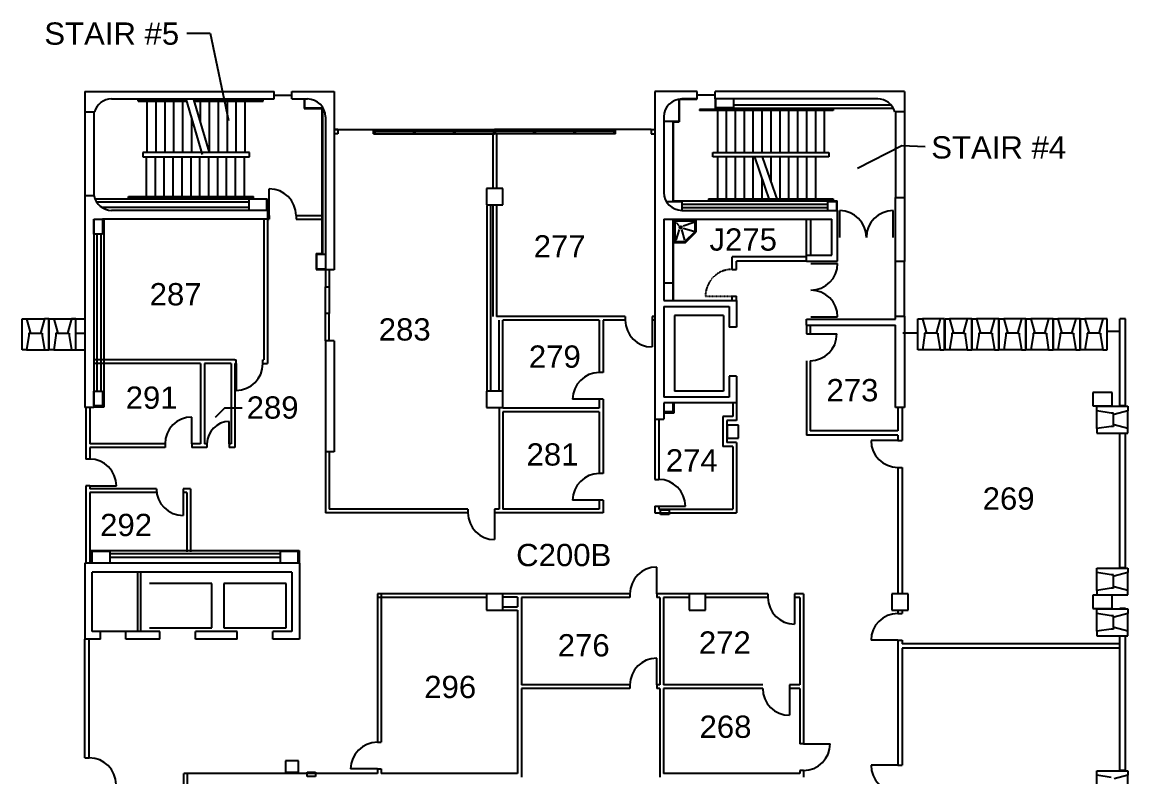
# Model space of a CAD drawing. Header units: inches. Extents: x 6 to 4363, y 5 to 3425.
# Drawn here: x 2874 to 4363, y 2403 to 3420 of the extents above; entities that cross this region are included whole.
import ezdxf

# ---------------------------------------------------------------- set-up
doc = ezdxf.new("R2010")
doc.units = ezdxf.units.IN
doc.header["$MEASUREMENT"] = 0
doc.linetypes.add('SCOTT', pattern=[0.04, 0.02, -0.02])
for name, color, linetype in [('A-DOOR', 4, 'Continuous'), ('A-FLOR-HRAL', 4, 'Continuous'), ('A-FLOR-STRS', 4, 'Continuous'), ('A-FLOR-TEXT', 7, 'Continuous'), ('A-FURN', 3, 'Continuous'), ('A-GLAZ', 3, 'Continuous'), ('A-ROOF-OTLN', 6, 'Continuous'), ('A-WALL', 5, 'Continuous'), ('A-WALL-JAMB', 6, 'Continuous'), ('M-EQPM-EVTR', 4, 'Continuous'), ('S-COLS', 6, 'Continuous')]:
    doc.layers.add(name, color=color, linetype=linetype)
doc.styles.get("Standard").update_dxf_attribs({"font": 'arial.ttf'})

# ---------------------------------------------------------------- blocks, each defined once
blk = doc.blocks.new('A03207', base_point=(650, 504))
for p, q in [((650, 504), (650, 466)), ((688, 504), (650, 504)), ((651, 503), (687, 503)), ((651, 467), (651, 503)), ((687, 503), (687, 485)), ((688, 484), (688, 504)), ((686, 502), (652, 502)), ((652, 502), (652, 468)), ((654, 500), (659, 495)), ((654, 470), (660, 488)), ((669, 470), (664, 488)), ((684, 500), (666, 494)), ((684, 485), (666, 490)), ((669, 468), (686, 485)), ((686, 485), (686, 502)), ((687, 485), (686, 485)), ((650, 466), (670, 466)), ((669, 467), (651, 467)), ((652, 468), (669, 468)), ((669, 468), (669, 467)), ((670, 466), (688, 484))]:
    blk.add_line(p, q)
blk.add_circle((662, 492), 2)

msp = doc.modelspace()

# ---------------------------------------------------------------- linework, layer by layer
at = {"layer": 'A-DOOR'}
for p, q in [((3207, 3159.6), (3207, 3195.6)), ((3975.3, 3130.2), (3975.3, 3166.2)), ((4047.3, 3130.2), (4047.3, 3166.2)), ((3936.5, 3095.1), (3972.5, 3095.1)), ((3722.5, 3018.6), (3722.5, 2982.6)), ((3936.5, 3023.1), (3972.5, 3023.1)), ((3935.5, 3000.1), (3971.5, 3000.1)), ((3162.3, 2960.1), (3162.3, 2924.1)), ((3651.5, 2912.1), (3615.5, 2912.1)), ((3102.5, 2852.1), (3102.5, 2888.1)), ((3153, 2852.1), (3153, 2882.1)), ((4053.5, 2856.4), (4017.5, 2856.4)), ((2965, 2795.6), (3001, 2795.6)), ((3090.9, 2791.6), (3090.9, 2755.6)), ((3651.5, 2776.1), (3615.5, 2776.1)), ((3510.5, 2759.1), (3510.5, 2723.1)), ((3731.5, 2768.1), (3767.5, 2768.1)), ((3728.8, 2650.1), (3728.8, 2686.1)), ((3914.6, 2645.1), (3914.6, 2609.1)), ((4053.5, 2587.5), (4017.5, 2587.5)), ((3728.8, 2527.4), (3728.8, 2563.4)), ((3907.6, 2522.4), (3907.6, 2486.4)), ((3926.5, 2448.1), (3962.5, 2448.1)), ((3352.5, 2414.1), (3316.5, 2414.1)), ((4053.5, 2419.3), (4017.5, 2419.3))]:
    msp.add_line(p, q, dxfattribs=at)
at = {"layer": 'A-DOOR', "linetype": 'SCOTT'}
msp.add_line((3794.5, 3051.1), (3830.5, 3051.1), dxfattribs=at)
at = {"layer": 'A-DOOR'}
for centre, radius, start, end in [((3207, 3159.6), 36, 0, 90), ((3975.3, 3130.2), 36, 0, 90), ((4047.3, 3130.2), 36, 90, 180), ((3936.5, 3095.1), 36, 270, 0), ((3936.5, 3023.1), 36, 0, 90), ((3722.5, 3018.6), 36, 180, 270), ((3935.5, 3000.1), 36, 270, 0), ((3162.3, 2960.1), 36, 270, 0), ((3651.5, 2912.1), 36, 90, 180), ((3102.5, 2852.1), 36, 90, 180), ((3153, 2852.1), 30, 90, 180), ((4053.5, 2856.4), 36, 180, 270), ((2965, 2795.6), 36, 0, 90), ((3651.5, 2776.1), 36, 90, 180), ((3731.5, 2768.1), 36, 0, 90), ((3090.9, 2791.6), 36, 180, 270), ((3510.5, 2759.1), 36, 180, 270), ((3728.8, 2650.1), 36, 90, 180), ((3914.6, 2645.1), 36, 180, 270), ((4053.5, 2587.5), 36, 90, 180), ((3728.8, 2527.4), 36, 90, 180), ((3907.6, 2522.4), 36, 180, 270), ((3352.5, 2414.1), 36, 90, 180), ((3926.5, 2448.1), 36, 270, 0), ((2964.5, 2393.1), 36, 0, 90), ((4053.5, 2419.3), 36, 180, 270)]:
    msp.add_arc(centre, radius, start, end, dxfattribs=at)
at = {"layer": 'A-DOOR', "linetype": 'SCOTT'}
msp.add_arc((3830.5, 3051.1), 36, 90, 180, dxfattribs=at)
at = {"layer": 'A-FLOR-HRAL'}
for p, q in [((3030.5, 3313.6), (3030.5, 3316.6)), ((3030.5, 3313.6), (3095.8, 3313.6)), ((3032, 3315.1), (3032, 3316.6)), ((3032, 3315.1), (3095.3, 3315.1)), ((3105.8, 3315.1), (3197, 3315.1)), ((3106.2, 3313.6), (3198.5, 3313.6)), ((3197, 3315.1), (3197, 3316.6)), ((3198.5, 3313.6), (3198.5, 3316.6)), ((3966.5, 3302.5), (3786.5, 3302.5)), ((3786.5, 3302.5), (3786.5, 3301)), ((3966.5, 3301), (3786.5, 3301)), ((3966.5, 3302.5), (3966.5, 3301)), ((3036.5, 3244.6), (3036.5, 3238.6)), ((3180.5, 3244.6), (3036.5, 3244.6)), ((3036.5, 3238.6), (3180.5, 3238.6)), ((3180.5, 3238.6), (3180.5, 3244.6)), ((3804.5, 3238.6), (3804.5, 3244.6)), ((3804.5, 3244.6), (3960.5, 3244.6)), ((3960.5, 3238.6), (3804.5, 3238.6)), ((3960.5, 3244.6), (3960.5, 3238.6)), ((3017.5, 3182.2), (3017.5, 3185.2)), ((3017.5, 3185.2), (3185.5, 3185.2)), ((3019, 3183.7), (3184, 3183.7)), ((3019, 3182.2), (3019, 3183.7)), ((3184, 3182.2), (3184, 3183.7)), ((3185.5, 3182.2), (3185.5, 3185.2)), ((3798.5, 3182.2), (3966.5, 3182.2)), ((3798.5, 3182.2), (3798.5, 3180.7)), ((3798.5, 3180.7), (3966.5, 3180.7)), ((3966.5, 3182.2), (3966.5, 3180.7))]:
    msp.add_line(p, q, dxfattribs=at)
at = {"layer": 'A-FLOR-STRS'}
for p, q in [((3042.5, 3244.6), (3042.5, 3316.6)), ((3054.5, 3244.6), (3054.5, 3316.6)), ((3066.5, 3244.6), (3066.5, 3316.6)), ((3078.5, 3244.6), (3078.5, 3316.6)), ((3090.5, 3244.6), (3090.5, 3316.6)), ((3116.9, 3241.8), (3094.9, 3316.6)), ((3126.5, 3244.6), (3105.5, 3315.9)), ((3114.5, 3285.4), (3114.5, 3316.6)), ((3126.5, 3244.6), (3126.5, 3316.6)), ((3138.5, 3244.6), (3138.5, 3316.6)), ((3150.5, 3244.6), (3150.5, 3316.6)), ((3162.5, 3244.6), (3162.5, 3316.6)), ((3174.5, 3244.6), (3174.5, 3316.6)), ((3810.5, 3304), (3810.5, 3244.6)), ((3822.5, 3304), (3822.5, 3244.6)), ((3834.5, 3304), (3834.5, 3244.6)), ((3846.5, 3304), (3846.5, 3244.6)), ((3858.5, 3304), (3858.5, 3244.6)), ((3870.5, 3304), (3870.5, 3244.6)), ((3882.5, 3304), (3882.5, 3244.6)), ((3894.5, 3304), (3894.5, 3244.6)), ((3906.5, 3304), (3906.5, 3244.6)), ((3918.5, 3304), (3918.5, 3244.6)), ((3930.5, 3304), (3930.5, 3244.6)), ((3942.5, 3304), (3942.5, 3244.6)), ((3954.5, 3304), (3954.5, 3244.6)), ((3102.5, 3244.6), (3102.5, 3290.7)), ((3041.5, 3182.2), (3041.5, 3238.6)), ((3053.5, 3182.2), (3053.5, 3238.6)), ((3065.5, 3182.2), (3065.5, 3238.6)), ((3077.5, 3182.2), (3077.5, 3238.6)), ((3089.5, 3182.2), (3089.5, 3238.6)), ((3101.5, 3182.2), (3101.5, 3238.6)), ((3113.5, 3182.2), (3113.5, 3238.6)), ((3125.5, 3182.2), (3125.5, 3238.6)), ((3137.5, 3182.2), (3137.5, 3238.6)), ((3149.5, 3182.2), (3149.5, 3238.6)), ((3161.5, 3182.2), (3161.5, 3238.6)), ((3173.5, 3182.2), (3173.5, 3238.6)), ((3810.5, 3238.6), (3810.5, 3179.2)), ((3822.5, 3238.6), (3822.5, 3179.2)), ((3834.5, 3238.6), (3834.5, 3179.2)), ((3846.5, 3238.6), (3846.5, 3179.2)), ((3858.5, 3238.6), (3858.5, 3179.2)), ((3881.2, 3179.2), (3860.8, 3238.6)), ((3891.8, 3179.2), (3871.3, 3238.6)), ((3882.5, 3238.6), (3882.5, 3206.2)), ((3894.5, 3238.6), (3894.5, 3179.2)), ((3906.5, 3238.6), (3906.5, 3179.2)), ((3918.5, 3238.6), (3918.5, 3179.2)), ((3930.5, 3238.6), (3930.5, 3179.2)), ((3942.5, 3238.6), (3942.5, 3179.2)), ((3870.5, 3210.3), (3870.5, 3179.2))]:
    msp.add_line(p, q, dxfattribs=at)
at = {"layer": 'A-FLOR-TEXT'}
for p, q in [((3096.1, 3405.4), (3127.3, 3405.4)), ((3127.3, 3405.4), (3151.9, 3287.5)), ((4058.9, 3253.4), (3999.1, 3222.8)), ((4090.5, 3252.3), (4058.9, 3253.4))]:
    msp.add_line(p, q, dxfattribs=at)
msp.add_lwpolyline([(3170.5, 2900.2), (3146.8, 2900.2), (3134, 2887.5)], dxfattribs=at)
at = {"layer": 'A-FURN', "linetype": 'SCOTT'}
msp.add_line((3754.6, 3124.7), (3754.6, 3123.9), dxfattribs=at)
at = {"layer": 'A-FURN'}
for p, q in [((3733.8, 2763.1), (3745.4, 2763.1)), ((3733.8, 2757), (3733.8, 2763.1)), ((3745.4, 2757), (3733.8, 2757)), ((3745.4, 2763.1), (3745.4, 2757)), ((3257.8, 2403.8), (3257.8, 2409.8)), ((3257.8, 2409.8), (3269.3, 2409.8)), ((3269.3, 2403.8), (3257.8, 2403.8)), ((3269.3, 2409.8), (3269.3, 2403.8))]:
    msp.add_line(p, q, dxfattribs=at)
at = {"layer": 'A-GLAZ'}
for p, q in [((3213.5, 3321.6), (3237.5, 3321.6)), ((3807.5, 3321.6), (3783.5, 3321.6)), ((3294.5, 3275.6), (3510.5, 3275.6)), ((3347.5, 3273), (3510.5, 3273)), ((3347.5, 3269.6), (3510.5, 3269.6)), ((3721.5, 3275.6), (3510.5, 3275.6)), ((3673.5, 3273), (3510.5, 3273)), ((3673.5, 3269.6), (3510.5, 3269.6)), ((2885, 3001.3), (2899, 3001.3)), ((2921.5, 3001.3), (2935.5, 3001.3)), ((4080.7, 3001.3), (4060.2, 3001.3)), ((4105.7, 3001.3), (4091.7, 3001.3)), ((4142.2, 3001.3), (4128.2, 3001.3)), ((4178.7, 3001.3), (4164.7, 3001.3)), ((4215.2, 3001.3), (4201.2, 3001.3)), ((4251.7, 3001.3), (4237.7, 3001.3)), ((4288.2, 3001.3), (4274.2, 3001.3)), ((4324.7, 3001.3), (4310.7, 3001.3)), ((4352.5, 3003.5), (4335.7, 3003.5)), ((4344.2, 2877.6), (4344.2, 2891.6)), ((4344.2, 2659.6), (4344.2, 2673.6)), ((4344.2, 2604.6), (4344.2, 2618.6))]:
    msp.add_line(p, q, dxfattribs=at)
at = {"layer": 'A-ROOF-OTLN'}
for p, q in [((3029.5, 2679.1), (3029.5, 2599.1)), ((3029.5, 2679.1), (3029.5, 2599.1)), ((3033.5, 2679.1), (3033.5, 2599.1)), ((3033.5, 2679.1), (3033.5, 2599.1)), ((3013.5, 2599.1), (2979.5, 2599.1))]:
    msp.add_line(p, q, dxfattribs=at)
at = {"layer": 'A-WALL'}
for p, q in [((2958.5, 3326.6), (2958.5, 3299.1)), ((2958.5, 3326.6), (3213.5, 3326.6)), ((2958.5, 3326.6), (3121.8, 3326.6)), ((2958.5, 3326.6), (2958.5, 2909.1)), ((3213.5, 3316.6), (3213.5, 3326.6)), ((3237.5, 3326.6), (3294.5, 3326.6)), ((3237.5, 3316.6), (3237.5, 3326.6)), ((3294.5, 3326.6), (3294.5, 3086.6)), ((3726.5, 3326.6), (3726.5, 2885.1)), ((3783.5, 3326.6), (3726.5, 3326.6)), ((3783.5, 3316.6), (3783.5, 3326.6)), ((4062.5, 3326.6), (3807.5, 3326.6)), ((3807.5, 3316.6), (3807.5, 3326.6)), ((4062.5, 3326.6), (4062.5, 3299.1)), ((2994.5, 3316.6), (3213.5, 3316.6)), ((3237.5, 3316.6), (3258.5, 3316.6)), ((3253.9, 3316.6), (3253.9, 3304)), ((3758.5, 3316.3), (3758.5, 3286.6)), ((3759.1, 3315.9), (3759.1, 3286)), ((3783.5, 3316.6), (3762.5, 3316.6)), ((3783, 3316.1), (3762.5, 3316.1)), ((3783, 3316.1), (3783, 3316.6)), ((4026.5, 3316.6), (3807.5, 3316.6)), ((3808, 3304), (3808, 3316.6)), ((3808.6, 3304.6), (3808.6, 3316.6)), ((3832.6, 3304.6), (3832.6, 3316.6)), ((4044.7, 3308.2), (3832.6, 3308.2)), ((2958.5, 3299.1), (2958.5, 3184.1)), ((2958.5, 3299.1), (2971.4, 3299.1)), ((2970.5, 3299.1), (2970.5, 3186.1)), ((3253.9, 3304), (3277.9, 3304)), ((3277.9, 3304), (3277.9, 3108.3)), ((3278.5, 3304.6), (3278.5, 3107.7)), ((3282.5, 3292.6), (3282.5, 3086.6)), ((3738.5, 3292.6), (3738.5, 3190.6)), ((4047.6, 3304), (3808, 3304)), ((3832.6, 3304.6), (3808.6, 3304.6)), ((4062.5, 3299.1), (4049.6, 3299.1)), ((4050.5, 3299.1), (4050.5, 3184.1)), ((4062.5, 3299.1), (4062.5, 3184.1)), ((3738.5, 3286.6), (3758.5, 3286.6)), ((3750.5, 3286.6), (3750.5, 3178.6)), ((3751.1, 3286), (3759.1, 3286)), ((3751.1, 3286), (3751.1, 3179.2)), ((3508.1, 3269.6), (3508.1, 3196.1)), ((3513.1, 3269.6), (3513.1, 3196.1)), ((2970.9, 3186.1), (2958.5, 3186.1)), ((2958.5, 3184.1), (2958.5, 2901.1)), ((2972, 3182.2), (3204, 3182.2)), ((2974.1, 3178), (3179.4, 3178)), ((3204, 3182.2), (3204, 3166.6)), ((3500.1, 3173.1), (3500.1, 2923.1)), ((3505.1, 3174.1), (3505.1, 2923.1)), ((3508.1, 3174.1), (3508.1, 3023.6)), ((3513.1, 3174.1), (3513.1, 3023.6)), ((3741.7, 3178.6), (3762.5, 3178.6)), ((3751.1, 3179.2), (3972, 3179.2)), ((3762.5, 3178.6), (3762.5, 3166.6)), ((3762.5, 3175), (3959.4, 3175)), ((3972, 3166.6), (3972, 3179.2)), ((4050.5, 3184.1), (4062.5, 3184.1)), ((4050.5, 3097.6), (4050.5, 3184.1)), ((4062.5, 3184.1), (4062.5, 3097.6)), ((3179.4, 3170.6), (2981.2, 3170.6)), ((3204.5, 3166.6), (2994.5, 3166.6)), ((3204.5, 3166.6), (3204.5, 3154.6)), ((3204.5, 3159.6), (3207, 3159.6)), ((3207, 3159.6), (3207, 3154.6)), ((3243, 3159.6), (3243, 3154.6)), ((3243, 3159.6), (3278.5, 3159.6)), ((3762.5, 3170.6), (3959.4, 3170.6)), ((3762.5, 3166.6), (3972.5, 3166.6)), ((3972.5, 3098.1), (3972.5, 3166.6)), ((2970.5, 3154.6), (2970.5, 2901.1)), ((3204.5, 3154.6), (2982.5, 3154.6)), ((2984, 3154.6), (2984, 2901.6)), ((3199.5, 3154.6), (3199.5, 2965.1)), ((3204.5, 3154.6), (3204.5, 2960.1)), ((3204.5, 3154.6), (3207, 3154.6)), ((3243, 3154.6), (3278.5, 3154.6)), ((3738.5, 3154.6), (3964.5, 3154.6)), ((3738.5, 3154.6), (3738.5, 3045.1)), ((3750.5, 3154.6), (3750.5, 3045.1)), ((3751.1, 3154.6), (3751.1, 3045.1)), ((3930.5, 3106.1), (3930.5, 3154.6)), ((3936.5, 3106.1), (3936.5, 3154.6)), ((3964.5, 3106.1), (3964.5, 3154.6)), ((2974.5, 3134.6), (2974.5, 2923.1)), ((2980, 3134.6), (2980, 2923.1)), ((3269.9, 3108.3), (3269.9, 3087.1)), ((3269.9, 3108.3), (3277.9, 3108.3)), ((3930.5, 3104.1), (3830.5, 3104.1)), ((3830.5, 3087.1), (3830.5, 3104.1)), ((3930.5, 3098.1), (3930.5, 3106.1)), ((3930.5, 3106.1), (3964.5, 3106.1)), ((3930.5, 3098.1), (3930.5, 3106.1)), ((3269.9, 3087.1), (3282.5, 3087.1)), ((3294.5, 3086.6), (3282.5, 3086.6)), ((3282.5, 3086.6), (3282.5, 3063.6)), ((3287.5, 3086.6), (3287.5, 3063.6)), ((3830.5, 3087.1), (3836.5, 3087.1)), ((3930.5, 3098.1), (3836.5, 3098.1)), ((3836.5, 3087.1), (3836.5, 3098.1)), ((3930.5, 3098.1), (3972.5, 3098.1)), ((4062.5, 3097.6), (4050.5, 3097.6)), ((4050.5, 3024.2), (4050.5, 3097.6)), ((4062.5, 3024.2), (4062.5, 3097.6)), ((3738.5, 3069.1), (3750.5, 3069.1)), ((3282.5, 3063.6), (3287.5, 3063.6)), ((3282.5, 3027.6), (3282.5, 3063.6)), ((3287.5, 3063.6), (3287.5, 3027.6)), ((3738.5, 3045.1), (3836.5, 3045.1)), ((3830.5, 3045.1), (3830.5, 3051.1)), ((3830.5, 3051.1), (3836.5, 3051.1)), ((3836.5, 3045.1), (3836.5, 3051.1)), ((3836.5, 3045.1), (3836.5, 3009.1)), ((3282.5, 2990.6), (3282.5, 3027.6)), ((3287.5, 3027.6), (3282.5, 3027.6)), ((3287.5, 2990.6), (3287.5, 3027.6)), ((3738.5, 3037.1), (3826.5, 3037.1)), ((3738.5, 3037.1), (3738.5, 2915.1)), ((3826.5, 3037.1), (3826.5, 3009.1)), ((4050.5, 3024.2), (4062.5, 3024.2)), ((4050.5, 3020.1), (4050.5, 3024.2)), ((4062.5, 3024.2), (4062.5, 2901.1)), ((2874, 3020.6), (2880, 3020.6)), ((2874, 2978.6), (2874, 3020.6)), ((2880, 3020.6), (2885, 3002.3)), ((2880, 3020.6), (2904, 3020.6)), ((2904, 3020.6), (2899, 3002.3)), ((2910, 3020.6), (2904, 3020.6)), ((2910, 2978.6), (2910, 3020.6)), ((2910.5, 3020.6), (2916.5, 3020.6)), ((2910.5, 2978.6), (2910.5, 3020.6)), ((2916.5, 3020.6), (2921.5, 3002.3)), ((2916.5, 3020.6), (2958.5, 3020.6)), ((2940.5, 3020.6), (2935.5, 3002.3)), ((2946.5, 3020.6), (2940.5, 3020.6)), ((2946.5, 2978.6), (2946.5, 3020.6)), ((3686.5, 3023.6), (3513.1, 3023.6)), ((3516.5, 2923.1), (3516.5, 3018.6)), ((3651.5, 3018.6), (3521.5, 3018.6)), ((3521.5, 2923.1), (3521.5, 3018.6)), ((3651.5, 3018.6), (3651.5, 2948.1)), ((3686.5, 3018.6), (3656.5, 3018.6)), ((3656.5, 3018.6), (3656.5, 2948.1)), ((3686.5, 3023.6), (3686.5, 3018.6)), ((3726.5, 3023.6), (3722.5, 3023.6)), ((3722.5, 3023.6), (3722.5, 3018.6)), ((3726.5, 3018.6), (3722.5, 3018.6)), ((3836.5, 3009.1), (3826.5, 3009.1)), ((3930.5, 3020.1), (4050.5, 3020.1)), ((3930.5, 3012.1), (3930.5, 3020.1)), ((3930.5, 3012.1), (4050.5, 3012.1)), ((3930.5, 3012.1), (3930.5, 3000.1)), ((3935.5, 3012.1), (3935.5, 3000.1)), ((4050.5, 2901.1), (4050.5, 3012.1)), ((4080.7, 3020.6), (4086.7, 3020.6)), ((4080.7, 2978.6), (4080.7, 3020.6)), ((4110.7, 3020.6), (4086.7, 3020.6)), ((4086.7, 3020.6), (4091.7, 3002.3)), ((4110.7, 3020.6), (4105.7, 3002.3)), ((4116.7, 3020.6), (4110.7, 3020.6)), ((4116.7, 2978.6), (4116.7, 3020.6)), ((4117.2, 3020.6), (4123.2, 3020.6)), ((4117.2, 2978.6), (4117.2, 3020.6)), ((4147.2, 3020.6), (4123.2, 3020.6)), ((4123.2, 3020.6), (4128.2, 3002.3)), ((4147.2, 3020.6), (4142.2, 3002.3)), ((4153.2, 3020.6), (4147.2, 3020.6)), ((4153.2, 2978.6), (4153.2, 3020.6)), ((4153.7, 3020.6), (4159.7, 3020.6)), ((4153.7, 2978.6), (4153.7, 3020.6)), ((4183.7, 3020.6), (4159.7, 3020.6)), ((4159.7, 3020.6), (4164.7, 3002.3)), ((4183.7, 3020.6), (4178.7, 3002.3)), ((4189.7, 3020.6), (4183.7, 3020.6)), ((4189.7, 2978.6), (4189.7, 3020.6)), ((4190.2, 3020.6), (4196.2, 3020.6)), ((4190.2, 2978.6), (4190.2, 3020.6)), ((4220.2, 3020.6), (4196.2, 3020.6)), ((4196.2, 3020.6), (4201.2, 3002.3)), ((4220.2, 3020.6), (4215.2, 3002.3)), ((4226.2, 3020.6), (4220.2, 3020.6)), ((4226.2, 2978.6), (4226.2, 3020.6)), ((4226.7, 3020.6), (4232.7, 3020.6)), ((4226.7, 2978.6), (4226.7, 3020.6)), ((4256.7, 3020.6), (4232.7, 3020.6)), ((4232.7, 3020.6), (4237.7, 3002.3)), ((4256.7, 3020.6), (4251.7, 3002.3)), ((4262.7, 3020.6), (4256.7, 3020.6)), ((4262.7, 2978.6), (4262.7, 3020.6)), ((4263.2, 3020.6), (4269.2, 3020.6)), ((4263.2, 2978.6), (4263.2, 3020.6)), ((4293.2, 3020.6), (4269.2, 3020.6)), ((4269.2, 3020.6), (4274.2, 3002.3)), ((4293.2, 3020.6), (4288.2, 3002.3)), ((4299.2, 3020.6), (4293.2, 3020.6)), ((4299.2, 2978.6), (4299.2, 3020.6)), ((4299.7, 2978.6), (4299.7, 3020.6)), ((4299.7, 3020.6), (4305.7, 3020.6)), ((4305.7, 3020.6), (4310.7, 3002.3)), ((4329.7, 3020.6), (4305.7, 3020.6)), ((4329.7, 3020.6), (4324.7, 3002.3)), ((4335.7, 3020.6), (4329.7, 3020.6)), ((4335.7, 2978.6), (4335.7, 3020.6)), ((4360.5, 3020.6), (4352.5, 3020.6)), ((4352.5, 2903.1), (4352.5, 3020.6)), ((4360.5, 2903.1), (4360.5, 3020.6)), ((2883, 2997.9), (2880, 2978.6)), ((2885, 3001.3), (2883, 3001.3)), ((2883, 3001.3), (2883, 2997.9)), ((2885, 3002.3), (2885, 3001.3)), ((2899, 3002.3), (2899, 3001.3)), ((2899, 3001.3), (2901, 3001.3)), ((2901, 3001.3), (2901, 2997.9)), ((2901, 2997.9), (2904, 2978.6)), ((2919.5, 2997.9), (2916.5, 2978.6)), ((2921.5, 3001.3), (2919.5, 3001.3)), ((2919.5, 3001.3), (2919.5, 2997.9)), ((2921.5, 3002.3), (2921.5, 3001.3)), ((2935.5, 3002.3), (2935.5, 3001.3)), ((2935.5, 3001.3), (2937.5, 3001.3)), ((2937.5, 3001.3), (2937.5, 2997.9)), ((2937.5, 2997.9), (2940.5, 2978.6)), ((2945.8, 3001.3), (2958.5, 3001.3)), ((3930.5, 3000.1), (3935.5, 3000.1)), ((4089.7, 2997.9), (4086.7, 2978.6)), ((4091.7, 3001.3), (4089.7, 3001.3)), ((4089.7, 3001.3), (4089.7, 2997.9)), ((4091.7, 3002.3), (4091.7, 3001.3)), ((4105.7, 3002.3), (4105.7, 3001.3)), ((4105.7, 3001.3), (4107.7, 3001.3)), ((4107.7, 3001.3), (4107.7, 2997.9)), ((4107.7, 2997.9), (4110.7, 2978.6)), ((4126.2, 2997.9), (4123.2, 2978.6)), ((4128.2, 3001.3), (4126.2, 3001.3)), ((4126.2, 3001.3), (4126.2, 2997.9)), ((4128.2, 3002.3), (4128.2, 3001.3)), ((4142.2, 3002.3), (4142.2, 3001.3)), ((4142.2, 3001.3), (4144.2, 3001.3)), ((4144.2, 3001.3), (4144.2, 2997.9)), ((4144.2, 2997.9), (4147.2, 2978.6)), ((4162.7, 2997.9), (4159.7, 2978.6)), ((4164.7, 3001.3), (4162.7, 3001.3)), ((4162.7, 3001.3), (4162.7, 2997.9)), ((4164.7, 3002.3), (4164.7, 3001.3)), ((4178.7, 3002.3), (4178.7, 3001.3)), ((4178.7, 3001.3), (4180.7, 3001.3)), ((4180.7, 3001.3), (4180.7, 2997.9)), ((4180.7, 2997.9), (4183.7, 2978.6)), ((4199.2, 2997.9), (4196.2, 2978.6)), ((4201.2, 3001.3), (4199.2, 3001.3)), ((4199.2, 3001.3), (4199.2, 2997.9)), ((4201.2, 3002.3), (4201.2, 3001.3)), ((4215.2, 3002.3), (4215.2, 3001.3)), ((4215.2, 3001.3), (4217.2, 3001.3)), ((4217.2, 3001.3), (4217.2, 2997.9)), ((4217.2, 2997.9), (4220.2, 2978.6)), ((4235.7, 2997.9), (4232.7, 2978.6)), ((4237.7, 3001.3), (4235.7, 3001.3)), ((4235.7, 3001.3), (4235.7, 2997.9)), ((4237.7, 3002.3), (4237.7, 3001.3)), ((4251.7, 3002.3), (4251.7, 3001.3)), ((4251.7, 3001.3), (4253.7, 3001.3)), ((4253.7, 3001.3), (4253.7, 2997.9)), ((4253.7, 2997.9), (4256.7, 2978.6)), ((4272.2, 2997.9), (4269.2, 2978.6)), ((4274.2, 3001.3), (4272.2, 3001.3)), ((4272.2, 3001.3), (4272.2, 2997.9)), ((4274.2, 3002.3), (4274.2, 3001.3)), ((4288.2, 3002.3), (4288.2, 3001.3)), ((4288.2, 3001.3), (4290.2, 3001.3)), ((4290.2, 3001.3), (4290.2, 2997.9)), ((4290.2, 2997.9), (4293.2, 2978.6)), ((4308.7, 2997.9), (4305.7, 2978.6)), ((4308.7, 3001.3), (4308.7, 2997.9)), ((4310.7, 3001.3), (4308.7, 3001.3)), ((4310.7, 3002.3), (4310.7, 3001.3)), ((4324.7, 3002.3), (4324.7, 3001.3)), ((4324.7, 3001.3), (4326.7, 3001.3)), ((4326.7, 3001.3), (4326.7, 2997.9)), ((4326.7, 2997.9), (4329.7, 2978.6)), ((3282.5, 2990.6), (3282.5, 2841.1)), ((3294.5, 2990.6), (3282.5, 2990.6)), ((3294.5, 2990.6), (3294.5, 2841.1)), ((2880, 2978.6), (2874, 2978.6)), ((2880, 2978.6), (2904, 2978.6)), ((2904, 2978.6), (2910, 2978.6)), ((2916.5, 2978.6), (2910.5, 2978.6)), ((2916.5, 2978.6), (2958.5, 2978.6)), ((2940.5, 2978.6), (2946.5, 2978.6)), ((2984, 2965.1), (2970.5, 2965.1)), ((3160.5, 2965.1), (2984, 2965.1)), ((3160.5, 2965.1), (3162.3, 2965.1)), ((3162.3, 2960.1), (3162.3, 2965.1)), ((3198.3, 2960.1), (3198.3, 2965.1)), ((3198.3, 2965.1), (3199.5, 2965.1)), ((4086.7, 2978.6), (4080.7, 2978.6)), ((4110.7, 2978.6), (4086.7, 2978.6)), ((4110.7, 2978.6), (4116.7, 2978.6)), ((4123.2, 2978.6), (4117.2, 2978.6)), ((4147.2, 2978.6), (4123.2, 2978.6)), ((4147.2, 2978.6), (4153.2, 2978.6)), ((4159.7, 2978.6), (4153.7, 2978.6)), ((4183.7, 2978.6), (4159.7, 2978.6)), ((4183.7, 2978.6), (4189.7, 2978.6)), ((4196.2, 2978.6), (4190.2, 2978.6)), ((4220.2, 2978.6), (4196.2, 2978.6)), ((4220.2, 2978.6), (4226.2, 2978.6)), ((4232.7, 2978.6), (4226.7, 2978.6)), ((4256.7, 2978.6), (4232.7, 2978.6)), ((4256.7, 2978.6), (4262.7, 2978.6)), ((4269.2, 2978.6), (4263.2, 2978.6)), ((4293.2, 2978.6), (4269.2, 2978.6)), ((4293.2, 2978.6), (4299.2, 2978.6)), ((4305.7, 2978.6), (4299.7, 2978.6)), ((4329.7, 2978.6), (4305.7, 2978.6)), ((4329.7, 2978.6), (4335.7, 2978.6)), ((2984, 2960.1), (2970.5, 2960.1)), ((3114.5, 2960.1), (2984, 2960.1)), ((3114.5, 2960.1), (3114.5, 2852.1)), ((3155.5, 2960.1), (3119.5, 2960.1)), ((3119.5, 2960.1), (3119.5, 2852.1)), ((3155.5, 2960.1), (3155.5, 2852.1)), ((3160.5, 2960.1), (3160.5, 2847.1)), ((3160.5, 2960.1), (3162.3, 2960.1)), ((3198.3, 2960.1), (3204.5, 2960.1)), ((3930.5, 2964.1), (3930.5, 2863.7)), ((3935.5, 2964.1), (3935.5, 2869.7)), ((3656.5, 2948.1), (3651.5, 2948.1)), ((3826.5, 2943.1), (3826.5, 2915.1)), ((3836.5, 2943.1), (3826.5, 2943.1)), ((3836.5, 2943.1), (3836.5, 2907.1)), ((3656.5, 2912.1), (3651.5, 2912.1)), ((3651.5, 2912.1), (3651.5, 2900.1)), ((3656.5, 2912.1), (3656.5, 2812.1)), ((3826.5, 2915.1), (3738.5, 2915.1)), ((3836.5, 2907.1), (3738.5, 2907.1)), ((3738.5, 2907.1), (3738.5, 2885.1)), ((3752, 2907.1), (3752, 2893.6)), ((3831.5, 2907.1), (3831.5, 2888.7)), ((3836.5, 2907.1), (3836.5, 2883.7)), ((2970.5, 2901.1), (2958.5, 2901.1)), ((2960, 2901.1), (2960, 2831.6)), ((2965, 2901.1), (2965, 2852.1)), ((2984, 2901.6), (2970.5, 2901.6)), ((3516.5, 2901.1), (3516.5, 2764.1)), ((3651.5, 2900.1), (3521.5, 2900.1)), ((3651.5, 2895.1), (3521.5, 2895.1)), ((3521.5, 2895.1), (3521.5, 2764.1)), ((3651.5, 2895.1), (3651.5, 2812.1)), ((3752, 2893.6), (3738.5, 2893.6)), ((4062.5, 2901.1), (4050.5, 2901.1)), ((4053.5, 2901.1), (4053.5, 2869.7)), ((4059.5, 2901.1), (4059.5, 2856.4)), ((4321.5, 2896.6), (4321.5, 2902.6)), ((4321.5, 2902.6), (4363.5, 2902.6)), ((4340.8, 2893.6), (4321.5, 2896.6)), ((4321.5, 2872.6), (4321.5, 2896.6)), ((4344.2, 2893.6), (4340.8, 2893.6)), ((4344.2, 2891.6), (4344.2, 2893.6)), ((4345.2, 2891.6), (4344.2, 2891.6)), ((4363.5, 2896.6), (4345.2, 2891.6)), ((4360.5, 2903.1), (4352.5, 2903.1)), ((4363.5, 2902.6), (4363.5, 2896.6)), ((4363.5, 2872.6), (4363.5, 2896.6)), ((3726.5, 2885.1), (3738.5, 2885.1)), ((3726.5, 2885.1), (3726.5, 2804.1)), ((3731.5, 2885.1), (3731.5, 2804.1)), ((3831.5, 2888.7), (3818.1, 2888.7)), ((3818.1, 2888.7), (3818.1, 2848.7)), ((3836.5, 2883.7), (3823.1, 2883.7)), ((3823.1, 2883.7), (3823.1, 2853.7)), ((4340.8, 2875.6), (4321.5, 2872.6)), ((4344.2, 2875.6), (4340.8, 2875.6)), ((4344.2, 2877.6), (4344.2, 2875.6)), ((4345.2, 2877.6), (4344.2, 2877.6)), ((4363.5, 2872.6), (4345.2, 2877.6)), ((4053.5, 2863.7), (3930.5, 2863.7)), ((4053.5, 2869.7), (3935.5, 2869.7)), ((4053.5, 2863.7), (4053.5, 2856.4)), ((4321.5, 2872.6), (4321.5, 2866.6)), ((4321.5, 2866.6), (4363.5, 2866.6)), ((4352.5, 2685.1), (4352.5, 2866.1)), ((4360.5, 2866.1), (4352.5, 2866.1)), ((4360.5, 2685.1), (4360.5, 2866.1)), ((4363.5, 2866.6), (4363.5, 2872.6)), ((3066.5, 2852.1), (2965, 2852.1)), ((2965, 2847.1), (2965, 2831.6)), ((3066.5, 2847.1), (2965, 2847.1)), ((3066.5, 2852.1), (3066.5, 2847.1)), ((3114.5, 2852.1), (3102.5, 2852.1)), ((3102.5, 2852.1), (3102.5, 2847.1)), ((3123, 2847.1), (3102.5, 2847.1)), ((3123, 2852.1), (3119.5, 2852.1)), ((3123, 2852.1), (3123, 2847.1)), ((3155.5, 2852.1), (3153, 2852.1)), ((3153, 2852.1), (3153, 2847.1)), ((3160.5, 2847.1), (3153, 2847.1)), ((3831.5, 2848.7), (3818.1, 2848.7)), ((3836.5, 2853.7), (3823.1, 2853.7)), ((3831.5, 2848.7), (3831.5, 2764.1)), ((3836.5, 2853.7), (3836.5, 2759.1)), ((4053.5, 2856.4), (4059.5, 2856.4)), ((2965, 2831.6), (2960, 2831.6)), ((3294.5, 2841.1), (3282.5, 2841.1)), ((3282.5, 2841.1), (3282.5, 2759.1)), ((3287.5, 2841.1), (3287.5, 2764.1)), ((4053.5, 2820.4), (4059.5, 2820.4)), ((4053.5, 2820.4), (4053.5, 2650.1)), ((4059.5, 2820.4), (4059.5, 2650.1)), ((3656.5, 2812.1), (3651.5, 2812.1)), ((3726.5, 2804.1), (3731.5, 2804.1)), ((2965, 2795.6), (2960, 2795.6)), ((2960, 2795.6), (2960, 2791.6)), ((2960, 2791.6), (2960, 2691.1)), ((2965, 2795.6), (2965, 2791.6)), ((3055.2, 2791.6), (2965, 2791.6)), ((2965, 2786.6), (2965, 2691.1)), ((3055.2, 2786.6), (2965, 2786.6)), ((3100.9, 2791.6), (3090.9, 2791.6)), ((3095.9, 2786.6), (3090.9, 2786.6)), ((3095.9, 2786.6), (3095.9, 2706.5)), ((3100.9, 2791.6), (3100.9, 2706.5)), ((3656.5, 2776.1), (3651.5, 2776.1)), ((3651.5, 2776.1), (3651.5, 2764.1)), ((3656.5, 2776.1), (3656.5, 2759.1)), ((3474.5, 2759.1), (3282.5, 2759.1)), ((3474.5, 2764.1), (3287.5, 2764.1)), ((3474.5, 2764.1), (3474.5, 2759.1)), ((3516.5, 2764.1), (3510.5, 2764.1)), ((3510.5, 2764.1), (3510.5, 2759.1)), ((3656.5, 2759.1), (3510.5, 2759.1)), ((3651.5, 2764.1), (3521.5, 2764.1)), ((3726.5, 2768.1), (3731.5, 2768.1)), ((3726.5, 2768.1), (3726.5, 2759.1)), ((3726.5, 2759.1), (3836.5, 2759.1)), ((3731.5, 2768.1), (3731.5, 2764.1)), ((3731.5, 2764.1), (3831.5, 2764.1)), ((2965, 2708.6), (3247, 2708.6)), ((2992.5, 2704.3), (3221.5, 2704.3)), ((3221.5, 2699.1), (2992.5, 2699.1)), ((3247, 2708.6), (3247, 2691.1)), ((3247.5, 2691.1), (2958.5, 2691.1)), ((2958.5, 2691.1), (2958.5, 2589.1)), ((3247.5, 2691.1), (3247.5, 2589.1)), ((4321.5, 2684.6), (4363.5, 2684.6)), ((4321.5, 2678.6), (4321.5, 2684.6)), ((4360.5, 2685.1), (4352.5, 2685.1)), ((4363.5, 2684.6), (4363.5, 2678.6)), ((2968.5, 2599.1), (2968.5, 2679.1)), ((3237.5, 2679.1), (2968.5, 2679.1)), ((3237.5, 2679.1), (3237.5, 2599.1)), ((4321.5, 2654.6), (4321.5, 2678.6)), ((4340.8, 2675.6), (4321.5, 2678.6)), ((4344.2, 2675.6), (4340.8, 2675.6)), ((4344.2, 2673.6), (4344.2, 2675.6)), ((4345.2, 2673.6), (4344.2, 2673.6)), ((4363.5, 2678.6), (4345.2, 2673.6)), ((4363.5, 2654.6), (4363.5, 2678.6)), ((4340.8, 2657.6), (4321.5, 2654.6)), ((4321.5, 2654.6), (4321.5, 2648.6)), ((4344.2, 2657.6), (4340.8, 2657.6)), ((4345.2, 2659.6), (4344.2, 2659.6)), ((4344.2, 2659.6), (4344.2, 2657.6)), ((4363.5, 2654.6), (4345.2, 2659.6)), ((4363.5, 2648.6), (4363.5, 2654.6)), ((3352.5, 2650.1), (3352.5, 2450.1)), ((3692.8, 2650.1), (3352.5, 2650.1)), ((3499.5, 2645.1), (3352.5, 2645.1)), ((3357.5, 2650.1), (3357.5, 2450.1)), ((3541.5, 2645.7), (3521.5, 2645.7)), ((3541.5, 2645.7), (3541.5, 2632.5)), ((3546.5, 2645.1), (3546.5, 2527.4)), ((3692.8, 2645.1), (3546.5, 2645.1)), ((3692.8, 2650.1), (3692.8, 2645.1)), ((3728.8, 2650.1), (3728.8, 2645.1)), ((3878.6, 2650.1), (3728.8, 2650.1)), ((3732.8, 2645.1), (3728.8, 2645.1)), ((3732.8, 2645.1), (3732.8, 2527.4)), ((3737.8, 2645.1), (3737.8, 2527.4)), ((3772.5, 2645.1), (3737.8, 2645.1)), ((3878.6, 2645.1), (3794.5, 2645.1)), ((3878.6, 2650.1), (3878.6, 2645.1)), ((3926.5, 2650.1), (3914.6, 2650.1)), ((3914.6, 2650.1), (3914.6, 2645.1)), ((3921.5, 2645.1), (3914.6, 2645.1)), ((3921.5, 2645.1), (3921.5, 2527.4)), ((3926.5, 2650.1), (3926.5, 2448.1)), ((4321.5, 2648.6), (4363.5, 2648.6)), ((3521.5, 2632.5), (3541.5, 2632.5)), ((3521.5, 2628.1), (3541.5, 2628.1)), ((3541.5, 2628.1), (3541.5, 2408.1)), ((4053.5, 2628.1), (4053.5, 2623.5)), ((4053.5, 2623.5), (4059.5, 2623.5)), ((4059.5, 2628.1), (4059.5, 2623.5)), ((4321.5, 2629.6), (4363.5, 2629.6)), ((4321.5, 2623.6), (4321.5, 2629.6)), ((4321.5, 2599.6), (4321.5, 2623.6)), ((4340.8, 2620.6), (4321.5, 2623.6)), ((4363.5, 2623.6), (4345.2, 2618.6)), ((4360.5, 2630.1), (4352.5, 2630.1)), ((4363.5, 2629.6), (4363.5, 2623.6)), ((4363.5, 2599.6), (4363.5, 2623.6)), ((4344.2, 2620.6), (4340.8, 2620.6)), ((4344.2, 2618.6), (4344.2, 2620.6)), ((4345.2, 2618.6), (4344.2, 2618.6)), ((2979.5, 2599.1), (2968.5, 2599.1)), ((2979.5, 2589.1), (2979.5, 2599.1)), ((3059.5, 2599.1), (3013.5, 2599.1)), ((3013.5, 2589.1), (3013.5, 2599.1)), ((3059.5, 2589.1), (3059.5, 2599.1)), ((3163.5, 2599.1), (3107.5, 2599.1)), ((3107.5, 2589.1), (3107.5, 2599.1)), ((3163.5, 2589.1), (3163.5, 2599.1)), ((3237.5, 2599.1), (3211.5, 2599.1)), ((3211.5, 2589.1), (3211.5, 2599.1)), ((4340.8, 2602.6), (4321.5, 2599.6)), ((4321.5, 2599.6), (4321.5, 2593.6)), ((4321.5, 2593.6), (4363.5, 2593.6)), ((4344.2, 2602.6), (4340.8, 2602.6)), ((4345.2, 2604.6), (4344.2, 2604.6)), ((4344.2, 2604.6), (4344.2, 2602.6)), ((4363.5, 2599.6), (4345.2, 2604.6)), ((4360.5, 2593.1), (4352.5, 2593.1)), ((4352.5, 2412.1), (4352.5, 2593.1)), ((4360.5, 2412.1), (4360.5, 2593.1)), ((4363.5, 2593.6), (4363.5, 2599.6)), ((2979.5, 2589.1), (2958.5, 2589.1)), ((2958.5, 2429.1), (2958.5, 2589.1)), ((2964.5, 2429.1), (2964.5, 2589.1)), ((3059.5, 2589.1), (3013.5, 2589.1)), ((3163.5, 2589.1), (3107.5, 2589.1)), ((3247.5, 2589.1), (3211.5, 2589.1)), ((4053.5, 2587.5), (4059.5, 2587.5)), ((4053.5, 2587.5), (4053.5, 2419.3)), ((4059.5, 2587.5), (4059.5, 2582.6)), ((4352.5, 2582.6), (4059.5, 2582.6)), ((4352.5, 2576.6), (4059.5, 2576.6)), ((4059.5, 2576.6), (4059.5, 2419.3)), ((3692.8, 2527.4), (3546.5, 2527.4)), ((3692.8, 2522.4), (3546.5, 2522.4)), ((3546.5, 2522.4), (3546.5, 2403.1)), ((3692.8, 2527.4), (3692.8, 2522.4)), ((3728.8, 2527.4), (3728.8, 2522.4)), ((3732.8, 2527.4), (3728.8, 2527.4)), ((3732.8, 2522.4), (3728.8, 2522.4)), ((3732.8, 2522.4), (3732.8, 2403.1)), ((3871.6, 2527.4), (3737.8, 2527.4)), ((3871.6, 2522.4), (3737.8, 2522.4)), ((3737.8, 2522.4), (3737.8, 2408.1)), ((3907.6, 2527.4), (3907.6, 2522.4)), ((3921.5, 2527.4), (3907.6, 2527.4)), ((3921.5, 2522.4), (3907.6, 2522.4)), ((3921.5, 2522.4), (3921.5, 2448.1)), ((3352.5, 2450.1), (3357.5, 2450.1)), ((3926.5, 2448.1), (3921.5, 2448.1)), ((2958.5, 2429.1), (2964.5, 2429.1)), ((3352.5, 2414.1), (3352.5, 2408.1)), ((3352.5, 2414.1), (3357.5, 2414.1)), ((3357.5, 2414.1), (3357.5, 2408.1)), ((4053.5, 2419.3), (4059.5, 2419.3)), ((3092, 2277.6), (3092, 2408.1)), ((3352.5, 2408.1), (3092, 2408.1)), ((3097, 2282.6), (3097, 2408.1)), ((3541.5, 2408.1), (3357.5, 2408.1)), ((3921.5, 2408.1), (3737.8, 2408.1)), ((3926.5, 2412.1), (3921.5, 2412.1)), ((3921.5, 2412.1), (3921.5, 2408.1)), ((3926.5, 2412.1), (3926.5, 2403.1)), ((4321.5, 2405.6), (4321.5, 2411.6)), ((4321.5, 2411.6), (4363.5, 2411.6)), ((4340.8, 2402.6), (4321.5, 2405.6)), ((4321.5, 2381.6), (4321.5, 2405.6)), ((4363.5, 2405.6), (4345.2, 2400.6)), ((4360.5, 2412.1), (4352.5, 2412.1)), ((4363.5, 2411.6), (4363.5, 2405.6)), ((4363.5, 2381.6), (4363.5, 2405.6))]:
    msp.add_line(p, q, dxfattribs=at)
for centre, radius, start, end in [((2994.5, 3292.6), 24, 90, 164.2861), ((3258.5, 3292.6), 24, 0, 90), ((3762.5, 3292.6), 24, 90, 180), ((3762.5, 3292.6), 23.5, 90, 98.2572), ((4026.5, 3292.6), 24, 15.7139, 90), ((3762.5, 3190.6), 24, 180, 270), ((2994.5, 3190.6), 24, 190.7265, 270)]:
    msp.add_arc(centre, radius, start, end, dxfattribs=at)
at = {"layer": 'A-WALL-JAMB'}
for p, q in [((3299.5, 3275.6), (3294.5, 3275.6)), ((3299.5, 3269.6), (3294.5, 3269.6)), ((3299.5, 3275.6), (3299.5, 3269.6)), ((3347.5, 3269.6), (3347.5, 3275.6)), ((3349.5, 3269.6), (3349.5, 3275.6)), ((3401.5, 3269.6), (3401.5, 3275.6)), ((3403.5, 3269.6), (3403.5, 3275.6)), ((3455.5, 3269.6), (3455.5, 3275.6)), ((3457.5, 3269.6), (3457.5, 3275.6)), ((3509.5, 3269.6), (3509.5, 3275.6)), ((3511.5, 3269.6), (3511.5, 3275.6)), ((3563.5, 3269.6), (3563.5, 3275.6)), ((3565.5, 3269.6), (3565.5, 3275.6)), ((3617.5, 3269.6), (3617.5, 3275.6)), ((3619.5, 3269.6), (3619.5, 3275.6)), ((3671.5, 3269.6), (3671.5, 3275.6)), ((3673.5, 3269.6), (3673.5, 3275.6)), ((3721.5, 3275.6), (3726.5, 3275.6)), ((3721.5, 3275.6), (3721.5, 3269.6)), ((3721.5, 3269.6), (3726.5, 3269.6))]:
    msp.add_line(p, q, dxfattribs=at)
at = {"layer": 'M-EQPM-EVTR'}
for p, q in [((3753, 3025.1), (3753, 2923.1)), ((3819, 3025.1), (3753, 3025.1)), ((3819, 3025.1), (3819, 2923.1)), ((3819, 2923.1), (3753, 2923.1)), ((3129.5, 2664.1), (3045.5, 2664.1)), ((3129.5, 2604.1), (3129.5, 2664.1)), ((3229.5, 2664.1), (3145.5, 2664.1)), ((3145.5, 2664.1), (3145.5, 2604.1)), ((3229.5, 2604.1), (3229.5, 2664.1)), ((3045.5, 2604.1), (3129.5, 2604.1)), ((3145.5, 2604.1), (3229.5, 2604.1))]:
    msp.add_line(p, q, dxfattribs=at)
at = {"layer": 'S-COLS'}
for p, q in [((3254.5, 3316.6), (3254.5, 3304.6)), ((3254.5, 3304.6), (3279.3, 3304.6)), ((3499.5, 3196.1), (3499.5, 3174.1)), ((3521.5, 3196.1), (3499.5, 3196.1)), ((3521.5, 3174.1), (3521.5, 3196.1)), ((3179.4, 3181.6), (3179.4, 3166.6)), ((3203.4, 3181.6), (3179.4, 3181.6)), ((3203.4, 3181.6), (3203.4, 3166.6)), ((3499.5, 3174.1), (3521.5, 3174.1)), ((3959.4, 3178.6), (3971.4, 3178.6)), ((3959.4, 3166.6), (3959.4, 3178.6)), ((3971.4, 3166.6), (3971.4, 3178.6)), ((2970.5, 3134.6), (2970.5, 3154.6)), ((2970.5, 3154.6), (2982.5, 3154.6)), ((2982.5, 3154.6), (2982.5, 3134.6)), ((2982.5, 3134.6), (2970.5, 3134.6)), ((3270.5, 3107.7), (3270.5, 3087.7)), ((3270.5, 3107.7), (3282.5, 3107.7)), ((3270.5, 3087.7), (3282.5, 3087.7)), ((2970.5, 2903.1), (2970.5, 2923.1)), ((2970.5, 2923.1), (2982.5, 2923.1)), ((2982.5, 2923.1), (2982.5, 2903.1)), ((3499.5, 2923.1), (3499.5, 2901.1)), ((3521.5, 2923.1), (3499.5, 2923.1)), ((3521.5, 2901.1), (3521.5, 2923.1)), ((4316.5, 2921.1), (4316.5, 2903.1)), ((4342.5, 2921.1), (4316.5, 2921.1)), ((4342.5, 2903.1), (4342.5, 2921.1)), ((3750.5, 2907.1), (3750.5, 2895.1)), ((2982.5, 2903.1), (2970.5, 2903.1)), ((3499.5, 2901.1), (3521.5, 2901.1)), ((3750.5, 2895.1), (3738.5, 2895.1)), ((4316.5, 2903.1), (4342.5, 2903.1)), ((3839.1, 2877), (3823.6, 2877)), ((3823.6, 2877), (3823.6, 2859.8)), ((3839.1, 2859.8), (3839.1, 2877)), ((3823.6, 2859.8), (3839.1, 2859.8)), ((2992.5, 2707.1), (2968.5, 2707.1)), ((2968.5, 2691.1), (2968.5, 2707.1)), ((2992.5, 2691.1), (2992.5, 2707.1)), ((3245.5, 2707.1), (3221.5, 2707.1)), ((3221.5, 2707.1), (3221.5, 2691.1)), ((3245.5, 2707.1), (3245.5, 2691.1)), ((3499.5, 2650.1), (3499.5, 2628.1)), ((3499.5, 2650.1), (3499.5, 2628.1)), ((3521.5, 2650.1), (3499.5, 2650.1)), ((3521.5, 2628.1), (3521.5, 2650.1)), ((3772.5, 2650.1), (3772.5, 2628.1)), ((3772.5, 2650.1), (3772.5, 2628.1)), ((3794.5, 2650.1), (3772.5, 2650.1)), ((3794.5, 2628.1), (3794.5, 2650.1)), ((3794.5, 2628.1), (3794.5, 2650.1)), ((4045.5, 2650.1), (4045.5, 2628.1)), ((4067.5, 2650.1), (4045.5, 2650.1)), ((4045.5, 2650.1), (4045.5, 2628.1)), ((4067.5, 2650.1), (4045.5, 2650.1)), ((4067.5, 2628.1), (4067.5, 2650.1)), ((4067.5, 2628.1), (4067.5, 2650.1)), ((4316.5, 2648.1), (4316.5, 2630.1)), ((4342.5, 2648.1), (4316.5, 2648.1)), ((4342.5, 2630.1), (4342.5, 2648.1)), ((3499.5, 2628.1), (3521.5, 2628.1)), ((3499.5, 2628.1), (3521.5, 2628.1)), ((3772.5, 2628.1), (3794.5, 2628.1)), ((3772.5, 2628.1), (3794.5, 2628.1)), ((4045.5, 2628.1), (4067.5, 2628.1)), ((4045.5, 2628.1), (4067.5, 2628.1)), ((4316.5, 2630.1), (4342.5, 2630.1)), ((3246.1, 2425.2), (3228.9, 2425.2)), ((3228.9, 2425.2), (3228.9, 2409.6)), ((3246.1, 2409.6), (3246.1, 2425.2)), ((3228.9, 2409.6), (3246.1, 2409.6))]:
    msp.add_line(p, q, dxfattribs=at)

# ---------------------------------------------------------------- block references
at = {"layer": 'A-FURN', "xscale": 0.8000000000001819, "yscale": 0.8000000000001819, "zscale": 0.8000000000001819}
msp.add_blockref('A03207', (3751.6, 3153.5), dxfattribs=at)

# ---------------------------------------------------------------- texts
at = {"layer": 'A-FLOR-TEXT'}
for s, p in [('STAIR #5', (2903.9, 3389.7)), ('STAIR #4', (4098.6, 3236.4)), ('277', (3563.1, 3103.1)), ('J275', (3799.9, 3112.3)), ('287', (3045.8, 3038.6)), ('283', (3354.4, 2991.2)), ('279', (3556.6, 2954.6)), ('273', (3957.5, 2909.4)), ('291', (3013.5, 2899.3)), ('289', (3176.5, 2886)), ('281', (3553.5, 2822.8)), ('274', (3741.1, 2814.8)), ('269', (4167.9, 2763.4)), ('292', (2979.1, 2727.8)), ('C200B', (3539.5, 2687.3)), ('276', (3595.5, 2565.7)), ('272', (3785.6, 2569.4)), ('296', (3415.7, 2509.6)), ('268', (3786.5, 2456))]:
    msp.add_text(s, height=30, dxfattribs=at).set_placement(p)

doc.saveas('drawing.dxf')
